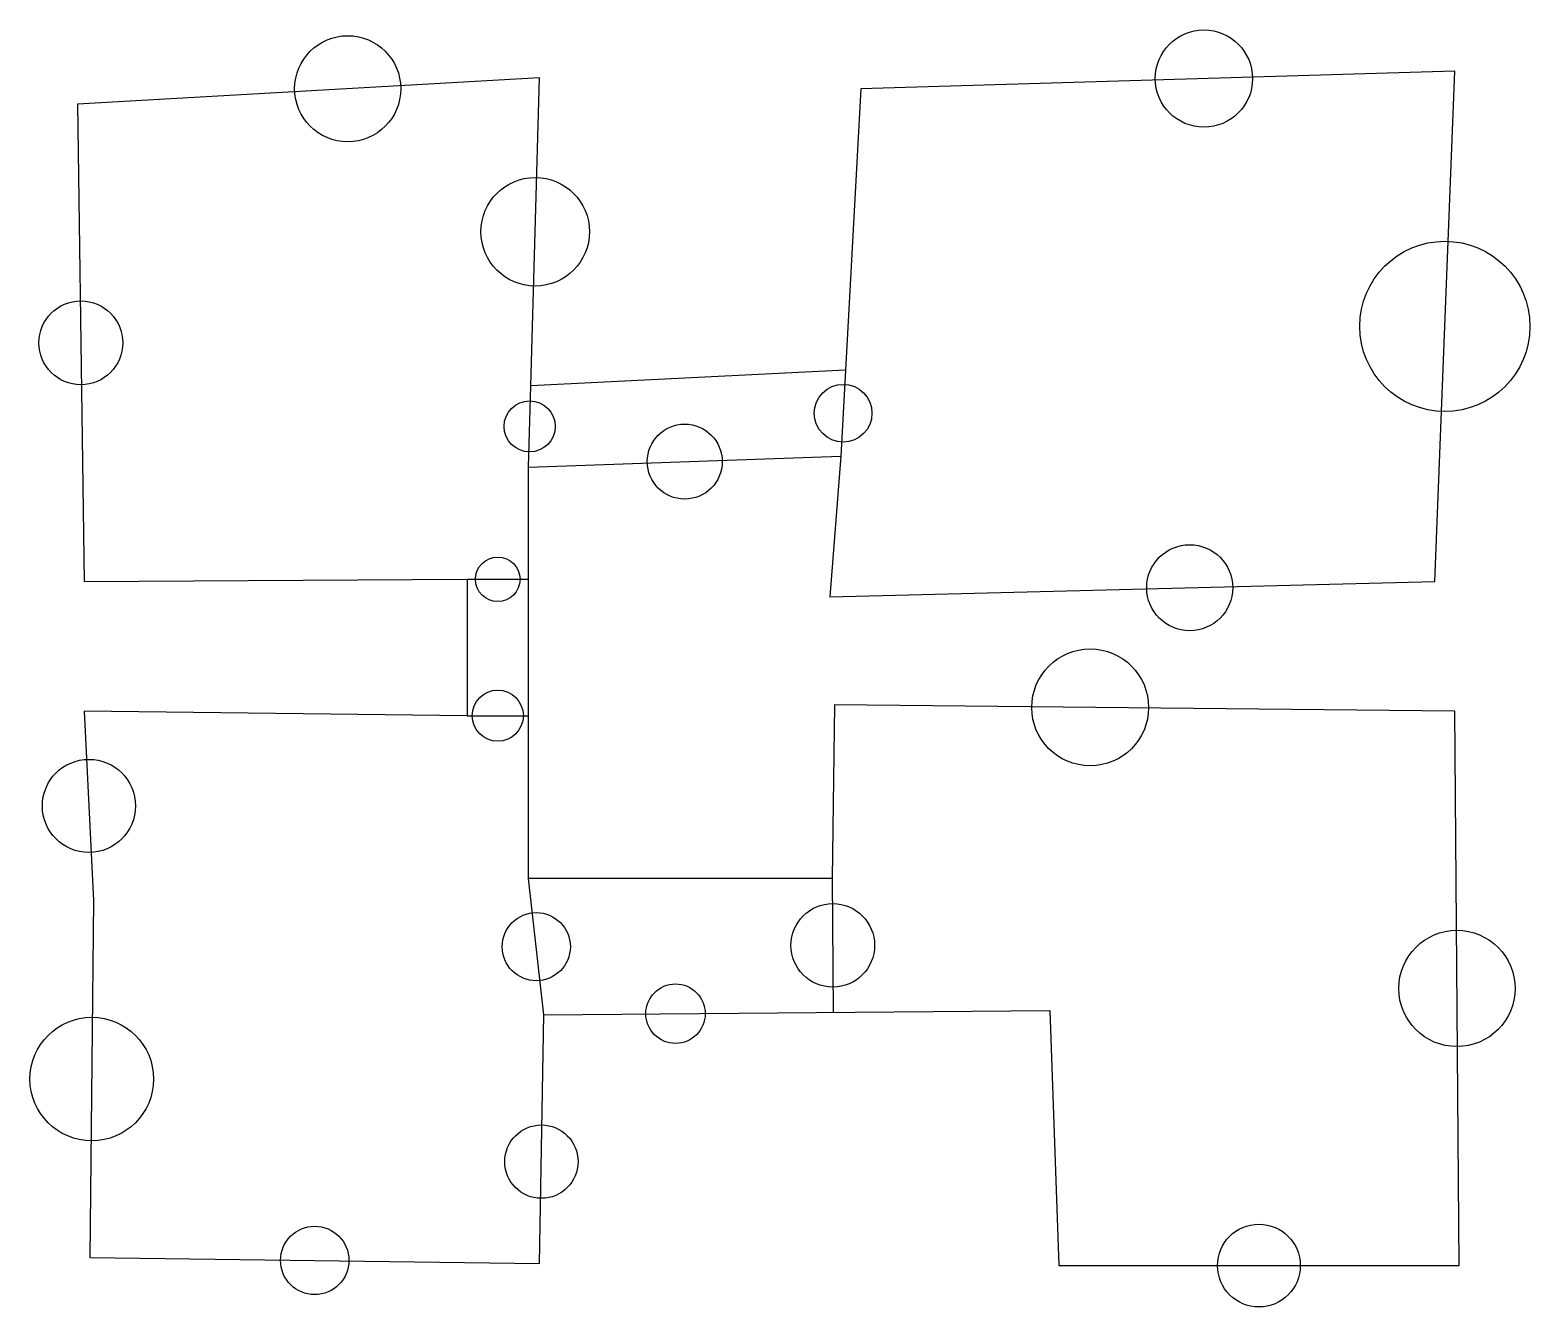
# Model space of a CAD drawing. Header units: millimetres. Extents: x 167327 to 193742, y 119588 to 142079.
import ezdxf

# ---------------------------------------------------------------- set-up
doc = ezdxf.new("R2010")
doc.units = ezdxf.units.MM
for name, color, linetype, true_color in [('kapa_door', 5, 'Continuous', 0x0017ff), ('kapa_outline', 12, 'Continuous', 0xb40004), ('kapa_wall', 178, 'Continuous', 0x000000), ('kapa_window', 7, 'Continuous', 0xf1ffff)]:
    doc.layers.add(name, color=color, linetype=linetype, true_color=true_color)

msp = doc.modelspace()

# ---------------------------------------------------------------- linework, layer by layer
at = {"layer": 'kapa_door'}
for centre, radius in [((181647, 135329), 508), ((176127, 135097), 450), ((175565, 132404), 392), ((175565, 130002), 450), ((176243, 125934), 600), ((181464, 125957), 736)]:
    msp.add_circle(centre, radius, dxfattribs=at)
at = {"layer": 'kapa_outline'}
msp.add_lwpolyline([(168448, 126747), (168381, 120460), (176301, 120356), (176378, 124733), (185289, 124811), (185444, 120317), (192495, 120317), (192417, 130080), (181492, 130196), (181454, 127135), (176107, 127135), (176107, 134380), (181609, 134574), (181415, 132094), (192069, 132365), (192417, 141353), (181957, 141044), (181686, 136085), (176146, 135813), (176301, 141237), (168165, 140772), (168282, 132365), (175023, 132404), (175023, 130002), (168282, 130080)], close=True, dxfattribs=at)
at = {"layer": 'kapa_wall'}
for p, q in [((181686, 136085), (181609, 134574)), ((176107, 134380), (176146, 135813)), ((175023, 132404), (176107, 132404)), ((175023, 130002), (176107, 130002)), ((176378, 124733), (176107, 127135)), ((181454, 127135), (181474, 124778))]:
    msp.add_line(p, q, dxfattribs=at)
at = {"layer": 'kapa_window'}
for centre, radius in [((172922, 141044), 934), ((188000, 141223), 856), ((176224, 138525), 956), ((192243, 136859), 1499), ((168223, 136569), 739), ((178858, 134477), 660), ((187750, 132256), 757), ((185997, 130148), 1029), ((168365, 128413), 820), ((192456, 125198), 1024), ((178695, 124754), 523), ((168415, 123603), 1088), ((176333, 122148), 646), ((172341, 120408), 602), ((188969, 120317), 729)]:
    msp.add_circle(centre, radius, dxfattribs=at)

doc.saveas('drawing.dxf')
